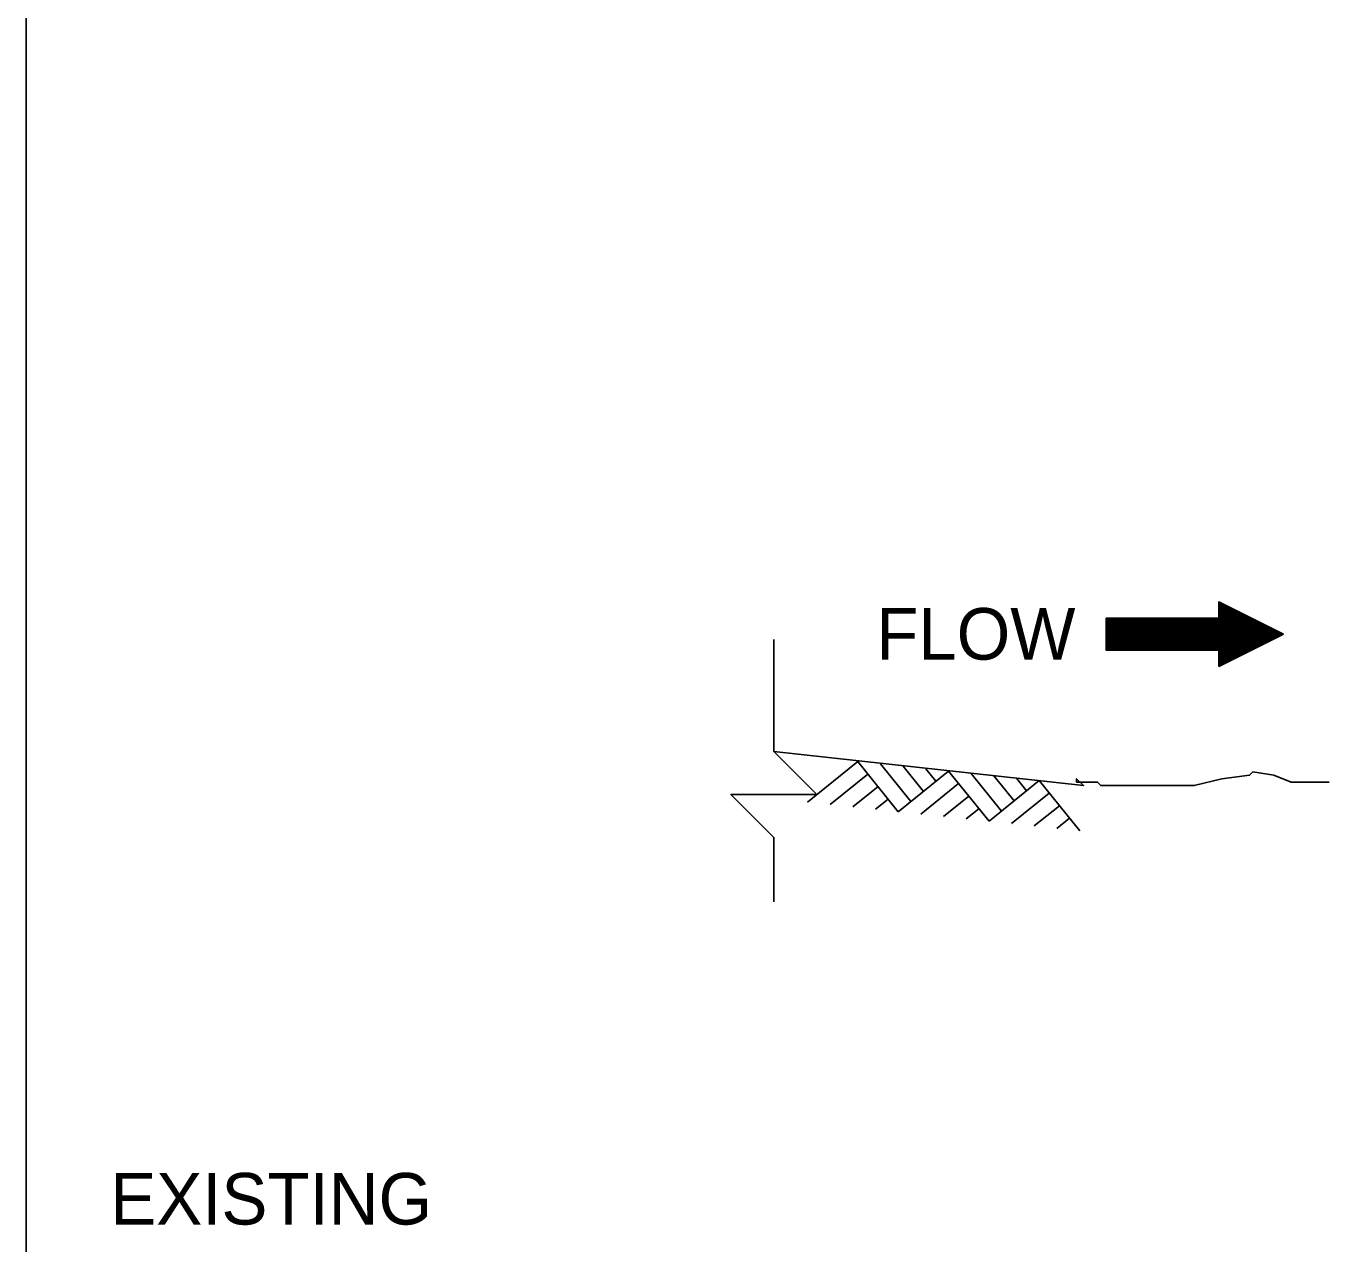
# Model space of a CAD drawing. Extents: x 1007 to 1035.5, y 1000.5 to 1021.5.
# Drawn here: x 1007 to 1012.07, y 1012.05 to 1016.78 of the extents above; entities that cross this region are included whole.
import ezdxf

# ---------------------------------------------------------------- set-up
doc = ezdxf.new("R2010")
doc.units = 0
for name, color, linetype in [('Level 1', 7, 'Continuous'), ('Level 10', 7, 'Continuous'), ('Level 11', 7, 'Continuous')]:
    doc.layers.add(name, color=color, linetype=linetype)

msp = doc.modelspace()

# ---------------------------------------------------------------- linework, layer by layer
at = {"layer": 'Level 1'}
for p, q in [((1010.0307, 1013.7673), (1010.225, 1013.9246)), ((1010.225, 1013.9246), (1010.3824, 1013.7303)), ((1010.313, 1013.9154), (1010.4309, 1013.7698)), ((1010.1187, 1013.758), (1010.2643, 1013.876)), ((1010.3824, 1013.7303), (1010.5767, 1013.8877)), ((1010.4008, 1013.9062), (1010.4795, 1013.809)), ((1010.4887, 1013.8969), (1010.5281, 1013.8483)), ((1010.5767, 1013.8877), (1010.7341, 1013.6933)), ((1010.6647, 1013.8785), (1010.7826, 1013.7328)), ((1010.7525, 1013.8692), (1010.8312, 1013.772)), ((1010.2066, 1013.7488), (1010.3038, 1013.8274)), ((1010.4703, 1013.7211), (1010.616, 1013.839)), ((1010.7341, 1013.6933), (1010.9283, 1013.8508)), ((1010.8403, 1013.86), (1010.8798, 1013.8113)), ((1010.9283, 1013.8508), (1011.0857, 1013.6563)), ((1010.2944, 1013.7396), (1010.343, 1013.7789)), ((1010.5582, 1013.7118), (1010.6553, 1013.7905)), ((1010.8219, 1013.6842), (1010.9677, 1013.8021)), ((1010.6461, 1013.7026), (1010.6946, 1013.7419)), ((1010.9098, 1013.6748), (1011.007, 1013.7536)), ((1010.9977, 1013.6657), (1011.0463, 1013.705))]:
    msp.add_line(p, q, dxfattribs=at)
msp.add_lwpolyline([(1011.8759, 1014.4192), (1011.6259, 1014.5437), (1011.6259, 1014.4812), (1011.1884, 1014.4812), (1011.1884, 1014.3562), (1011.6259, 1014.3562), (1011.6259, 1014.2937)], close=True, dxfattribs=at)
for points in [[(1011.6261, 1014.5436), (1011.6259, 1014.5436)], [(1011.6387, 1014.5373), (1011.6259, 1014.5373)], [(1011.6512, 1014.5311), (1011.6259, 1014.5311)], [(1011.6638, 1014.5248), (1011.6259, 1014.5248)], [(1011.7516, 1014.4811), (1011.1884, 1014.4811)], [(1011.7578, 1014.478), (1011.1884, 1014.478)], [(1011.7704, 1014.4718), (1011.1884, 1014.4718)], [(1011.6763, 1014.5186), (1011.6259, 1014.5186)], [(1011.6888, 1014.5123), (1011.6259, 1014.5123)], [(1011.7014, 1014.5061), (1011.6259, 1014.5061)], [(1011.7139, 1014.4998), (1011.6259, 1014.4998)], [(1011.7265, 1014.4936), (1011.6259, 1014.4936)], [(1011.739, 1014.4873), (1011.6259, 1014.4873)], [(1011.7829, 1014.4655), (1011.1884, 1014.4655)], [(1011.7955, 1014.4593), (1011.1884, 1014.4593)], [(1011.808, 1014.453), (1011.1884, 1014.453)], [(1011.8206, 1014.4468), (1011.1884, 1014.4468)], [(1011.8332, 1014.4405), (1011.1884, 1014.4405)], [(1011.8457, 1014.4343), (1011.1884, 1014.4343)], [(1011.8583, 1014.428), (1011.1884, 1014.428)], [(1011.8583, 1014.428), (1011.1884, 1014.428)], [(1011.8708, 1014.4218), (1011.1884, 1014.4218)], [(1009.8998, 1013.3804), (1009.8998, 1013.6304), (1009.7332, 1013.7972), (1010.0665, 1013.7972), (1009.8998, 1013.9638), (1009.8998, 1014.3978)], [(1011.8686, 1014.4155), (1011.1884, 1014.4155)], [(1011.8562, 1014.4093), (1011.1884, 1014.4093)], [(1011.8437, 1014.4029), (1011.1884, 1014.4029)], [(1011.8313, 1014.3967), (1011.1884, 1014.3967)], [(1011.8188, 1014.3904), (1011.1884, 1014.3904)], [(1011.8063, 1014.3842), (1011.1884, 1014.3842)], [(1011.7939, 1014.3779), (1011.1884, 1014.3779)], [(1011.7814, 1014.3717), (1011.1884, 1014.3717)], [(1011.769, 1014.3654), (1011.1884, 1014.3654)], [(1011.7565, 1014.3592), (1011.1884, 1014.3592)], [(1011.7441, 1014.3529), (1011.6259, 1014.3529)], [(1011.7316, 1014.3467), (1011.6259, 1014.3467)], [(1011.7316, 1014.3467), (1011.6259, 1014.3467)], [(1011.7192, 1014.3404), (1011.6259, 1014.3404)], [(1011.7068, 1014.3342), (1011.6259, 1014.3342)], [(1011.6943, 1014.3279), (1011.6259, 1014.3279)], [(1011.6818, 1014.3217), (1011.6259, 1014.3217)], [(1011.6693, 1014.3154), (1011.6259, 1014.3154)], [(1011.6569, 1014.3092), (1011.6259, 1014.3092)], [(1011.6444, 1014.3029), (1011.6259, 1014.3029)], [(1011.632, 1014.2967), (1011.6259, 1014.2967)], [(1012.0528, 1013.8448), (1011.9053, 1013.8448), (1011.8383, 1013.8716), (1011.7578, 1013.885), (1011.7443, 1013.8716), (1011.637, 1013.8582), (1011.5298, 1013.8313), (1011.3956, 1013.8313), (1011.1676, 1013.8313), (1011.1542, 1013.8448), (1011.0737, 1013.8448), (1011.0737, 1013.8582), (1011.1005, 1013.8313), (1009.8998, 1013.9638)]]:
    msp.add_lwpolyline(points, dxfattribs=at)
at = {"layer": 'Level 10'}
msp.add_line((1007, 1021.5), (1007, 1000.5), dxfattribs=at)
at = {"layer": 'Level 11'}
msp.add_lwpolyline([(1007, 1000.5), (1035.5, 1000.5), (1035.5, 1021.5), (1007, 1021.5)], close=True, dxfattribs=at)
msp.add_lwpolyline([(1007, 1000.5), (1035.5, 1000.5), (1035.5, 1021.5), (1007, 1021.5)], close=True, dxfattribs=at)

# ---------------------------------------------------------------- texts
at = {"layer": 'Level 1'}
for s, p in [('FLOW', (1010.2965, 1014.32)), ('EXISTING', (1007.3262, 1012.129))]:
    msp.add_text(s, height=0.2, dxfattribs=at).set_placement(p)

doc.saveas('drawing.dxf')
